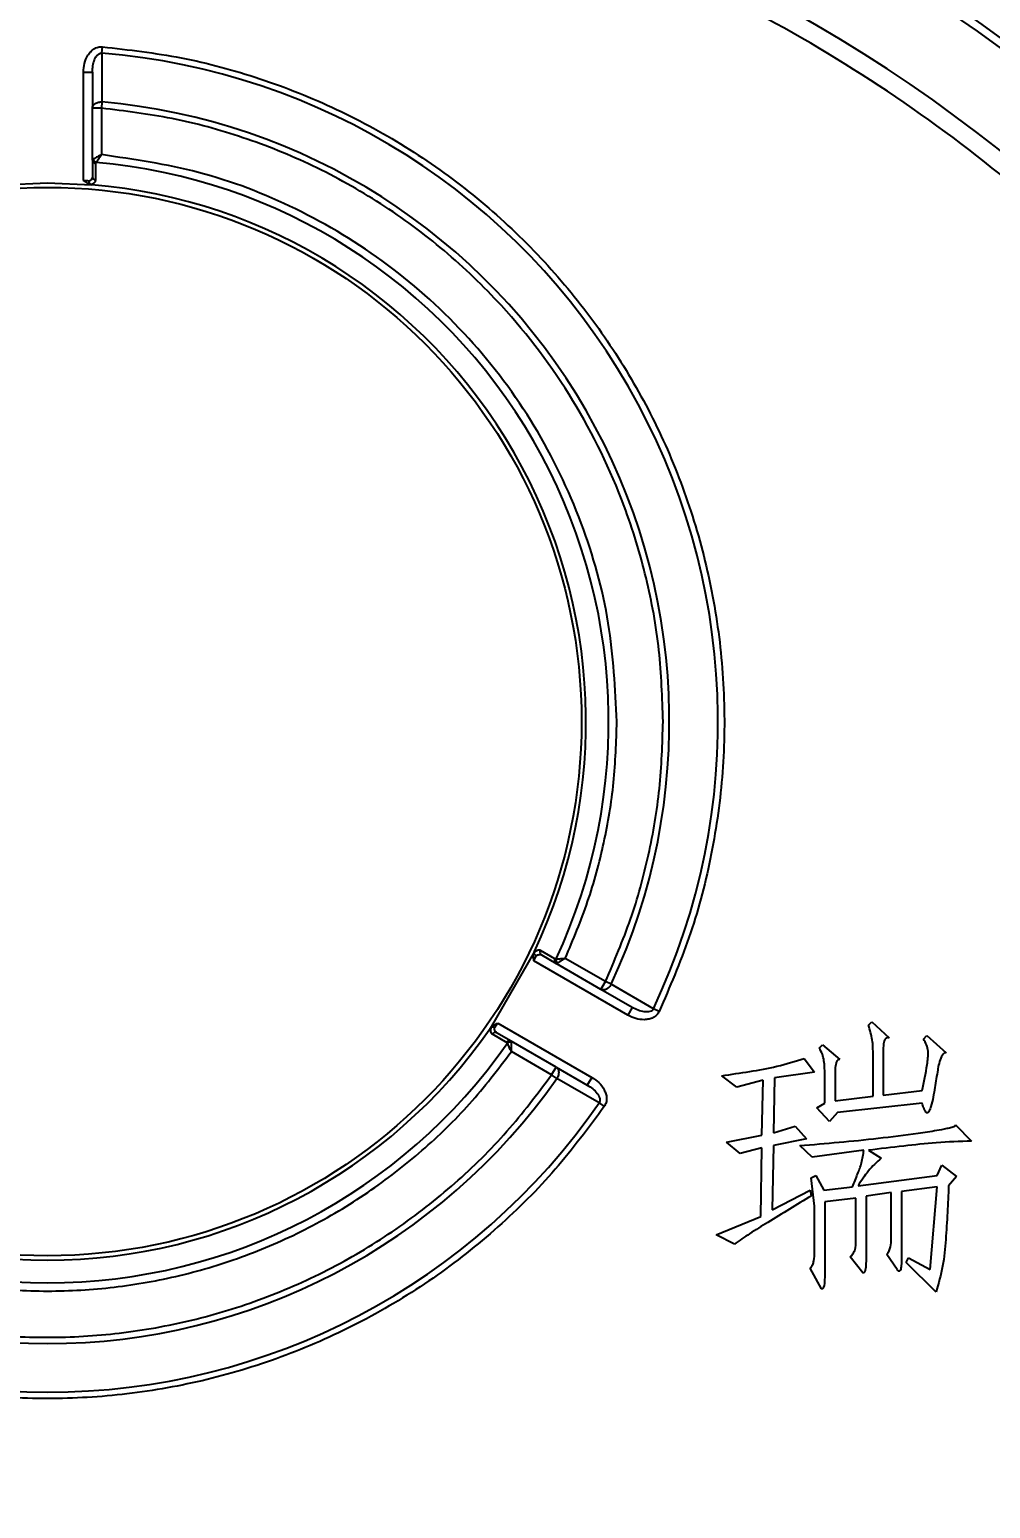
# Model space of a CAD drawing. Header units: millimetres. Extents: x 1726 to 4771, y 590 to 2743.
# Drawn here: x 2600.2 to 2653.8, y 2259.2 to 2341.6 of the extents above; entities that cross this region are included whole.
import ezdxf

# ---------------------------------------------------------------- set-up
doc = ezdxf.new("R2010")
doc.units = ezdxf.units.MM
doc.layers.add('AM_5', color=3, linetype='Continuous', lineweight=25)
doc.styles.add('SLDTEXTSTYLE1', font='txt.shx', dxfattribs={"width": 0.7, "bigfont": 'gbcbig.shx'})
doc.dimstyles.new('SLDDIMSTYLE12$0', dxfattribs={"dimtxt": 12, "dimasz": 10, "dimexe": 0, "dimexo": 0.0625, "dimgap": 0.875, "dimtad": 1, "dimdec": 1, "dimlfac": 1.8, "dimrnd": 1e-09, "dimzin": 12, "dimdsep": 46, "dimtxsty": 'SLDTEXTSTYLE1', "dimcen": 0.09, "dimdle": 8.16, "dimclrd": 3, "dimclre": 3, "dimadec": 0, "dimazin": 3, "dimtfac": 1, "dimtdec": 1, "dimtofl": 0, "dimtmove": 0, "dimatfit": 3, "dimfxl": 0, "dimfrac": 2, "dimtolj": 1, "dimlwd": 5, "dimlwe": 5, "dimarcsym": 0})

# ---------------------------------------------------------------- blocks, each defined once
blk = doc.blocks.new('*D50')
at = {"layer": 'AM_5', "color": 3, "lineweight": 5, "transparency": 16777216}
blk.add_line((2709.518, 2483.68), (2315.118, 2483.68), dxfattribs=at)
at = {"layer": 'AM_5', "color": 3, "linetype": 'Continuous', "lineweight": 5, "transparency": 16777216}
for p, q in [((2315.118, 2473.68), (2315.118, 2159.894)), ((2721.194, 2149.894), (2315.118, 2149.894))]:
    blk.add_line(p, q, dxfattribs=at)
at = {"layer": 'AM_5', "color": 3, "transparency": 16777216}
for points in [[(2313.452, 2473.68), (2316.785, 2473.68), (2315.118, 2483.68)], [(2313.452, 2159.894), (2316.785, 2159.894), (2315.118, 2149.894)]]:
    blk.add_solid(points, dxfattribs=at)
at = {"layer": 'Defpoints', "color": 0, "transparency": 16777216}
for p in [(2709.58, 2483.68), (2315.118, 2149.894), (2721.256, 2149.894)]:
    blk.add_point(p, dxfattribs=at)
at = {"layer": 'AM_5', "color": 0, "transparency": 16777216, "insert": (2300.529, 2316.787), "char_height": 12, "attachment_point": 5, "rotation": 90, "style": 'SLDTEXTSTYLE1'}
blk.add_mtext('\\A1;{\\H2.28571x;335}', dxfattribs=at)

msp = doc.modelspace()

# ---------------------------------------------------------------- linework, layer by layer
at = {"color": 7, "linetype": 'Continuous', "lineweight": 25}
for p, q in [((2604.266, 2340.264), (2604.294, 2340.617)), ((2604.266, 2340.264), (2604.268, 2337.548)), ((2603.237, 2333.168), (2603.237, 2339.203)), ((2603.237, 2339.203), (2603.737, 2339.203)), ((2603.737, 2339.203), (2603.737, 2337.195)), ((2603.737, 2334.304), (2603.737, 2337.195)), ((2604.237, 2337.195), (2603.737, 2337.195)), ((2604.268, 2337.548), (2604.237, 2337.195)), ((2604.237, 2337.195), (2604.237, 2334.609)), ((2603.737, 2334.304), (2603.737, 2333.368)), ((2603.921, 2333.187), (2603.921, 2334.123)), ((2598.764, 2332.932), (2601.237, 2333.034)), ((2601.237, 2333.034), (2603.71, 2332.932)), ((2628.366, 2290.227), (2625.893, 2285.943)), ((2629.504, 2289.814), (2628.693, 2290.282)), ((2628.757, 2290.032), (2629.568, 2289.564)), ((2632.322, 2288.551), (2630.082, 2289.844)), ((2633.56, 2286.682), (2628.334, 2289.699)), ((2632.072, 2288.118), (2629.568, 2289.564)), ((2632.072, 2288.118), (2632.322, 2288.551)), ((2632.642, 2288.402), (2632.322, 2288.551)), ((2634.994, 2287.042), (2632.642, 2288.402)), ((2633.81, 2287.115), (2632.072, 2288.118)), ((2633.81, 2287.115), (2633.56, 2286.682)), ((2635.314, 2286.89), (2634.994, 2287.042)), ((2627.068, 2285.234), (2626.257, 2285.702)), ((2626.334, 2286.235), (2631.56, 2283.217)), ((2646.972, 2286.118), (2647.163, 2286.309)), ((2647.163, 2286.309), (2648.12, 2285.416)), ((2626.009, 2285.633), (2626.819, 2285.164)), ((2629.572, 2283.788), (2627.068, 2285.234)), ((2644.227, 2284.842), (2644.419, 2285.033)), ((2644.419, 2285.033), (2645.376, 2284.203)), ((2650.035, 2285.352), (2650.227, 2285.544)), ((2650.227, 2285.544), (2651.312, 2284.586)), ((2629.322, 2283.355), (2627.082, 2284.648)), ((2643.397, 2284.267), (2643.972, 2283.501)), ((2647.227, 2282.161), (2647.227, 2284.459)), ((2647.801, 2284.395), (2647.801, 2282.225)), ((2629.322, 2283.355), (2629.572, 2283.788)), ((2629.611, 2283.152), (2629.322, 2283.355)), ((2629.572, 2283.788), (2631.31, 2282.784)), ((2631.56, 2283.217), (2631.31, 2282.784)), ((2639.632, 2282.671), (2638.802, 2283.31)), ((2643.972, 2283.501), (2641.738, 2283.182)), ((2644.546, 2281.778), (2644.546, 2283.374)), ((2631.965, 2281.796), (2629.611, 2283.152)), ((2641.1, 2283.054), (2639.632, 2282.671)), ((2641.036, 2279.991), (2641.1, 2283.054)), ((2641.738, 2283.182), (2641.674, 2280.118)), ((2645.121, 2283.054), (2645.121, 2281.906)), ((2647.801, 2282.225), (2649.971, 2282.48)), ((2631.965, 2281.796), (2632.256, 2281.595)), ((2644.1, 2281.523), (2644.546, 2281.778)), ((2645.121, 2281.906), (2647.227, 2282.161)), ((2649.971, 2281.778), (2645.248, 2281.267)), ((2644.802, 2280.757), (2644.1, 2281.523)), ((2645.248, 2281.267), (2644.802, 2280.757)), ((2639.057, 2279.608), (2641.036, 2279.991)), ((2641.674, 2280.118), (2642.887, 2280.501)), ((2642.887, 2280.501), (2643.525, 2279.799)), ((2651.822, 2280.565), (2652.716, 2279.672)), ((2639.823, 2278.97), (2639.057, 2279.608)), ((2641.036, 2279.289), (2639.823, 2278.97)), ((2640.972, 2275.459), (2641.036, 2279.289)), ((2641.674, 2279.416), (2641.61, 2275.842)), ((2643.525, 2279.799), (2641.674, 2279.416)), ((2643.844, 2278.778), (2643.142, 2279.416)), ((2646.716, 2279.161), (2643.844, 2278.778)), ((2646.972, 2279.161), (2647.674, 2278.714)), ((2650.801, 2277.757), (2651.056, 2278.331)), ((2651.056, 2278.331), (2651.886, 2277.693)), ((2643.78, 2277.629), (2644.036, 2277.757)), ((2643.972, 2276.034), (2643.78, 2277.629)), ((2644.036, 2277.757), (2644.482, 2276.927)), ((2646.397, 2277.183), (2650.801, 2277.757)), ((2651.886, 2277.693), (2651.439, 2277.183)), ((2641.61, 2275.842), (2643.717, 2276.927)), ((2643.717, 2276.927), (2643.78, 2276.608)), ((2644.482, 2276.927), (2646.078, 2277.119)), ((2648.248, 2276.8), (2646.844, 2276.608)), ((2648.248, 2274.247), (2648.248, 2276.8)), ((2650.801, 2277.119), (2648.823, 2276.863)), ((2648.823, 2276.863), (2648.823, 2273.225)), ((2650.418, 2272.523), (2650.801, 2277.119)), ((2643.972, 2273.481), (2643.972, 2276.034)), ((2646.27, 2276.48), (2644.546, 2276.289)), ((2644.546, 2276.289), (2644.546, 2272.523)), ((2646.27, 2274.31), (2646.27, 2276.48)), ((2646.844, 2276.608), (2646.844, 2273.225)), ((2638.483, 2274.438), (2640.972, 2275.459)), ((2639.504, 2273.927), (2638.483, 2274.438)), ((2648.567, 2272.523), (2647.993, 2273.353)), ((2644.355, 2271.438), (2643.717, 2272.587)), ((2646.653, 2272.332), (2645.95, 2273.225)), ((2649.078, 2272.906), (2649.206, 2273.162)), ((2650.737, 2271.247), (2649.078, 2272.906)), ((2649.206, 2273.162), (2650.418, 2272.523))]:
    msp.add_line(p, q, dxfattribs=at)
msp.add_circle((2601.237, 2303.034), 29.75, dxfattribs=at)
for centre, radius, start, end in [((2601.237, 2268.034), 100, 10.32694, 79.67306), ((2601.237, 2268.034), 91.48, 90, 289.01572), ((2601.237, 2268.034), 91.48, 295.79034, 90), ((2601.237, 2268.034), 90.341, 353.64897, 186.35103), ((2601.237, 2268.034), 89.875, 353.64897, 186.35103), ((2601.237, 2268.034), 85.319, 353.33017, 186.66983), ((2601.237, 2303.034), 37.354, 334.65071, 85.34929), ((2601.237, 2303.034), 34.646, 335.01875, 84.98125), ((2603.926, 2334.313), 0.19, 182.68772, 268.51073), ((2604.009, 2334.401), 0.229, 190.10462, 254.91834), ((2601.237, 2303.034), 31.264, 334.97704, 85.02296), ((2601.237, 2303.034), 30, 334.72923, 85.27077), ((2603.926, 2333.377), 0.189, 182.68018, 268.38303), ((2628.859, 2290.191), 0.189, 151.61698, 237.31954), ((2629.67, 2289.723), 0.19, 151.48927, 237.31228), ((2629.788, 2289.751), 0.229, 165.08166, 229.89538), ((2601.237, 2303.034), 30, 214.72923, 325.27077), ((2626.17, 2285.534), 0.189, 62.68018, 148.38303), ((2601.237, 2303.034), 31.264, 214.97704, 325.02296), ((2626.981, 2285.065), 0.19, 62.68772, 148.51073), ((2627.016, 2284.95), 0.229, 70.10462, 134.91834), ((2601.237, 2303.034), 34.646, 215.01875, 324.98125), ((2601.237, 2303.034), 37.354, 214.65071, 325.34929)]:
    msp.add_arc(centre, radius, start, end, dxfattribs=at)
for points in [[(2612.027, 2365.708), (2615.678, 2365.183), (2622.981, 2364.135), (2633.625, 2361.016), (2643.868, 2356.808), (2653.568, 2351.452), (2662.608, 2345.048), (2670.87, 2337.666), (2678.251, 2329.404), (2684.656, 2320.365), (2690.011, 2310.664), (2694.219, 2300.421), (2697.339, 2289.778), (2698.387, 2282.475), (2698.911, 2278.823)], [(2601.237, 2174.293), (2598.169, 2174.38), (2592.034, 2174.554), (2582.92, 2175.958), (2573.982, 2178.183), (2565.306, 2181.291), (2556.977, 2185.229), (2549.074, 2189.966), (2541.673, 2195.455), (2534.846, 2201.643), (2528.658, 2208.47), (2523.169, 2215.871), (2518.432, 2223.774), (2514.493, 2232.103), (2511.389, 2240.779), (2509.15, 2249.717), (2507.798, 2258.831), (2507.346, 2268.034), (2507.798, 2277.237), (2509.15, 2286.351), (2511.389, 2295.289), (2514.493, 2303.964), (2518.432, 2312.294), (2523.169, 2320.197), (2528.658, 2327.598), (2534.846, 2334.425), (2541.673, 2340.613), (2549.074, 2346.101), (2556.977, 2350.839), (2565.306, 2354.777), (2573.982, 2357.885), (2582.92, 2360.11), (2592.034, 2361.513), (2598.169, 2361.687), (2601.237, 2361.774)], [(2601.237, 2361.774), (2604.305, 2361.687), (2610.44, 2361.513), (2619.554, 2360.11), (2628.492, 2357.885), (2637.168, 2354.777), (2645.497, 2350.839), (2653.4, 2346.101), (2660.801, 2340.613), (2667.628, 2334.425), (2673.816, 2327.598), (2679.305, 2320.197), (2684.042, 2312.294), (2687.981, 2303.964), (2691.085, 2295.289), (2693.324, 2286.351), (2694.676, 2277.237), (2695.128, 2268.034), (2694.676, 2258.831), (2693.324, 2249.717), (2691.085, 2240.779), (2687.981, 2232.103), (2684.042, 2223.774), (2679.305, 2215.871), (2673.816, 2208.47), (2667.628, 2201.643), (2660.801, 2195.455), (2653.4, 2189.966), (2645.497, 2185.229), (2637.168, 2181.291), (2628.492, 2178.183), (2619.554, 2175.958), (2610.44, 2174.554), (2604.305, 2174.38), (2601.237, 2174.293)], [(2603.551, 2333.135), (2603.504, 2333.141), (2603.409, 2333.151), (2603.294, 2333.162), (2603.237, 2333.168)], [(2628.334, 2289.699), (2628.358, 2289.751), (2628.405, 2289.856), (2628.444, 2289.944), (2628.463, 2289.988)], [(2626.148, 2285.979), (2626.177, 2286.018), (2626.234, 2286.095), (2626.3, 2286.188), (2626.334, 2286.235)]]:
    msp.add_open_spline(points, degree=3, dxfattribs=at)
for points, knots in [([(2601.237, 2352.32), (2598.332, 2352.234), (2592.474, 2352.058), (2583.723, 2350.63), (2575.069, 2348.327), (2566.664, 2345.079), (2558.653, 2340.957), (2551.169, 2336.033), (2544.324, 2330.411), (2538.159, 2324.165), (2532.672, 2317.317), (2527.883, 2309.865), (2523.861, 2301.86), (2520.698, 2293.424), (2518.448, 2284.699), (2517.166, 2275.836), (2516.764, 2266.979), (2517.27, 2261.139), (2517.521, 2258.244)], [0, 0, 0, 0, 0.061282, 0.123596, 0.186618, 0.25, 0.313382, 0.376404, 0.438718, 0.5, 0.561282, 0.623596, 0.686618, 0.75, 0.813382, 0.876404, 0.938718, 1, 1, 1, 1]), ([(2684.953, 2258.244), (2685.204, 2261.139), (2685.711, 2266.979), (2685.309, 2275.836), (2684.026, 2284.699), (2681.776, 2293.424), (2678.613, 2301.86), (2674.592, 2309.865), (2669.802, 2317.317), (2664.315, 2324.165), (2658.151, 2330.411), (2651.305, 2336.033), (2643.821, 2340.957), (2635.81, 2345.079), (2627.405, 2348.327), (2618.752, 2350.63), (2610.001, 2352.058), (2604.142, 2352.234), (2601.237, 2352.32)], [0, 0, 0, 0, 0.061282, 0.123596, 0.186618, 0.25, 0.313382, 0.376404, 0.438718, 0.5, 0.561282, 0.623596, 0.686618, 0.75, 0.813382, 0.876404, 0.938718, 1, 1, 1, 1]), ([(2603.237, 2339.203), (2603.248, 2339.366), (2603.271, 2339.694), (2603.434, 2340.082), (2603.632, 2340.345), (2603.823, 2340.504), (2604.048, 2340.613), (2604.213, 2340.616), (2604.294, 2340.617)], [0, 0, 0, 0, 0.249814, 0.499195, 0.628988, 0.749489, 0.877373, 1, 1, 1, 1]), ([(2603.737, 2339.203), (2603.743, 2339.325), (2603.753, 2339.564), (2603.831, 2339.851), (2603.93, 2340.051), (2604.022, 2340.171), (2604.118, 2340.241), (2604.202, 2340.267), (2604.245, 2340.265), (2604.266, 2340.264)], [0, 0, 0, 0, 0.286546, 0.561069, 0.68919, 0.805477, 0.906505, 0.953176, 1, 1, 1, 1]), ([(2604.294, 2340.617), (2605.764, 2340.447), (2608.737, 2340.103), (2613.116, 2338.911), (2617.389, 2337.213), (2621.451, 2334.977), (2625.208, 2332.263), (2628.58, 2329.133), (2631.505, 2325.67), (2633.968, 2321.931), (2635.975, 2317.929), (2637.511, 2313.664), (2638.536, 2309.179), (2639.008, 2304.568), (2638.913, 2299.933), (2638.248, 2295.383), (2637.089, 2290.994), (2635.901, 2288.248), (2635.314, 2286.89)], [0, 0, 0, 0, 0.060901, 0.123153, 0.186338, 0.25, 0.313662, 0.376847, 0.439099, 0.5, 0.560901, 0.623153, 0.686338, 0.75, 0.813662, 0.876847, 0.939099, 1, 1, 1, 1]), ([(2603.737, 2337.195), (2603.74, 2337.224), (2603.744, 2337.272), (2603.779, 2337.341), (2603.826, 2337.401), (2603.896, 2337.457), (2603.98, 2337.501), (2604.104, 2337.542), (2604.203, 2337.545), (2604.268, 2337.548)], [0, 0, 0, 0, 0.146576, 0.250253, 0.383985, 0.500537, 0.638173, 0.763762, 1, 1, 1, 1]), ([(2635.53, 2303.034), (2635.485, 2304.361), (2635.395, 2307.051), (2634.652, 2311.083), (2633.217, 2315.809), (2630.67, 2321.039), (2627.127, 2325.752), (2623.401, 2329.326), (2619.863, 2331.939), (2616.09, 2334.043), (2612.179, 2335.617), (2608.227, 2336.71), (2605.555, 2337.035), (2604.237, 2337.195)], [0, 0, 0, 0, 0.078279, 0.158714, 0.241169, 0.369329, 0.499889, 0.58697, 0.673343, 0.758831, 0.841277, 0.921717, 1, 1, 1, 1]), ([(2603.784, 2334.361), (2603.771, 2334.353), (2603.744, 2334.335), (2603.739, 2334.315), (2603.737, 2334.304)], [0, 0, 0, 0, 0.4553313, 1, 1, 1, 1]), ([(2604.237, 2334.609), (2604.183, 2334.58), (2604.092, 2334.531), (2603.963, 2334.459), (2603.857, 2334.401), (2603.807, 2334.374), (2603.784, 2334.361)], [0, 0, 0, 0, 0.294715, 0.501246, 0.766459, 1, 1, 1, 1]), ([(2604.237, 2334.609), (2604.203, 2334.558), (2604.145, 2334.472), (2604.063, 2334.35), (2603.996, 2334.249), (2603.964, 2334.202), (2603.949, 2334.18)], [0, 0, 0, 0, 0.29649, 0.501239, 0.766694, 1, 1, 1, 1]), ([(2632.955, 2303.034), (2632.862, 2304.867), (2632.673, 2308.631), (2631.1, 2314.218), (2628.505, 2319.616), (2624.846, 2324.506), (2620.324, 2328.611), (2615.196, 2331.705), (2609.782, 2333.799), (2606.054, 2334.344), (2604.237, 2334.609)], [0, 0, 0, 0, 0.117513, 0.241217, 0.369421, 0.5, 0.630579, 0.758783, 0.882487, 1, 1, 1, 1]), ([(2603.921, 2334.123), (2603.923, 2334.134), (2603.925, 2334.154), (2603.941, 2334.171), (2603.949, 2334.18)], [0, 0, 0, 0, 0.505052, 1, 1, 1, 1]), ([(2603.71, 2332.932), (2603.67, 2332.939), (2603.582, 2332.954), (2603.42, 2333.034), (2603.309, 2333.115), (2603.237, 2333.168)], [0, 0, 0, 0, 0.230272, 0.499766, 1, 1, 1, 1]), ([(2603.737, 2333.368), (2603.729, 2333.322), (2603.716, 2333.253), (2603.637, 2333.177), (2603.579, 2333.149), (2603.551, 2333.135)], [0, 0, 0, 0, 0.49907, 0.762814, 1, 1, 1, 1]), ([(2603.641, 2332.948), (2603.63, 2332.957), (2603.607, 2332.975), (2603.579, 2333.019), (2603.559, 2333.075), (2603.554, 2333.115), (2603.551, 2333.135)], [0, 0, 0, 0, 0.235887, 0.488441, 0.747071, 1, 1, 1, 1]), ([(2603.641, 2332.948), (2603.683, 2332.962), (2603.769, 2332.989), (2603.854, 2333.048), (2603.911, 2333.114), (2603.918, 2333.163), (2603.921, 2333.187)], [0, 0, 0, 0, 0.2466491, 0.5004332, 0.745582, 1, 1, 1, 1]), ([(2603.71, 2332.932), (2603.696, 2332.933), (2603.676, 2332.935), (2603.653, 2332.942), (2603.645, 2332.946), (2603.641, 2332.948)], [0, 0, 0, 0, 0.552263, 0.782739, 1, 1, 1, 1]), ([(2630.082, 2289.844), (2630.522, 2290.89), (2631.402, 2292.981), (2632.279, 2296.274), (2632.851, 2299.633), (2632.92, 2301.9), (2632.955, 2303.034)], [0, 0, 0, 0, 0.25001, 0.5, 0.75001, 1, 1, 1, 1]), ([(2632.322, 2288.551), (2632.813, 2289.697), (2633.796, 2291.989), (2634.775, 2295.604), (2635.414, 2299.295), (2635.491, 2301.788), (2635.53, 2303.034)], [0, 0, 0, 0, 0.2499908, 0.4999999, 0.7499908, 1, 1, 1, 1]), ([(2628.334, 2289.699), (2628.324, 2289.788), (2628.31, 2289.924), (2628.321, 2290.104), (2628.352, 2290.188), (2628.366, 2290.227)], [0, 0, 0, 0, 0.50022, 0.769201, 1, 1, 1, 1]), ([(2628.693, 2290.282), (2628.669, 2290.291), (2628.624, 2290.309), (2628.538, 2290.294), (2628.445, 2290.249), (2628.379, 2290.188), (2628.346, 2290.159)], [0, 0, 0, 0, 0.254366, 0.499564, 0.753303, 1, 1, 1, 1]), ([(2628.346, 2290.159), (2628.346, 2290.163), (2628.346, 2290.172), (2628.352, 2290.195), (2628.36, 2290.214), (2628.366, 2290.227)], [0, 0, 0, 0, 0.217261, 0.447737, 1, 1, 1, 1]), ([(2628.463, 2289.988), (2628.463, 2289.988), (2628.462, 2289.988), (2628.458, 2289.991), (2628.444, 2290.001), (2628.414, 2290.025), (2628.378, 2290.066), (2628.352, 2290.115), (2628.348, 2290.144), (2628.346, 2290.159)], [0, 0, 0, 0, 0.001948, 0.016581, 0.057088, 0.21499, 0.505225, 0.751514, 1, 1, 1, 1]), ([(2628.463, 2289.988), (2628.488, 2290.005), (2628.542, 2290.04), (2628.647, 2290.071), (2628.714, 2290.047), (2628.757, 2290.032)], [0, 0, 0, 0, 0.237187, 0.50093, 1, 1, 1, 1]), ([(2629.567, 2289.81), (2629.555, 2289.807), (2629.531, 2289.802), (2629.513, 2289.81), (2629.504, 2289.814)], [0, 0, 0, 0, 0.494942, 1, 1, 1, 1]), ([(2629.567, 2289.81), (2629.593, 2289.811), (2629.65, 2289.815), (2629.771, 2289.823), (2629.917, 2289.833), (2630.021, 2289.84), (2630.082, 2289.844)], [0, 0, 0, 0, 0.233264, 0.498761, 0.703431, 1, 1, 1, 1]), ([(2630.082, 2289.844), (2630.03, 2289.812), (2629.941, 2289.758), (2629.815, 2289.682), (2629.712, 2289.619), (2629.663, 2289.59), (2629.64, 2289.576)], [0, 0, 0, 0, 0.294637, 0.501246, 0.766418, 1, 1, 1, 1]), ([(2629.568, 2289.564), (2629.578, 2289.56), (2629.598, 2289.554), (2629.627, 2289.569), (2629.64, 2289.576)], [0, 0, 0, 0, 0.5446687, 1, 1, 1, 1]), ([(2632.642, 2288.402), (2632.608, 2288.347), (2632.555, 2288.263), (2632.457, 2288.176), (2632.378, 2288.125), (2632.295, 2288.093), (2632.219, 2288.081), (2632.142, 2288.086), (2632.098, 2288.106), (2632.072, 2288.118)], [0, 0, 0, 0, 0.236257, 0.361841, 0.499462, 0.616062, 0.749747, 0.853458, 1, 1, 1, 1]), ([(2635.314, 2286.89), (2635.272, 2286.821), (2635.187, 2286.678), (2634.98, 2286.538), (2634.746, 2286.452), (2634.42, 2286.413), (2634.002, 2286.466), (2633.707, 2286.61), (2633.56, 2286.682)], [0, 0, 0, 0, 0.122616, 0.250735, 0.37102, 0.501142, 0.75053, 1, 1, 1, 1]), ([(2634.994, 2287.042), (2634.984, 2287.023), (2634.965, 2286.985), (2634.9, 2286.925), (2634.791, 2286.877), (2634.641, 2286.858), (2634.418, 2286.872), (2634.131, 2286.948), (2633.918, 2287.058), (2633.81, 2287.115)], [0, 0, 0, 0, 0.04691, 0.093633, 0.194711, 0.311017, 0.43912, 0.713502, 1, 1, 1, 1]), ([(2625.893, 2285.943), (2625.919, 2285.975), (2625.976, 2286.043), (2626.127, 2286.143), (2626.252, 2286.199), (2626.334, 2286.235)], [0, 0, 0, 0, 0.230272, 0.499766, 1, 1, 1, 1]), ([(2625.893, 2285.943), (2625.901, 2285.955), (2625.913, 2285.971), (2625.931, 2285.988), (2625.938, 2285.992), (2625.942, 2285.995)], [0, 0, 0, 0, 0.552263, 0.782739, 1, 1, 1, 1]), ([(2625.942, 2285.995), (2625.932, 2285.951), (2625.914, 2285.864), (2625.921, 2285.76), (2625.95, 2285.678), (2625.989, 2285.648), (2626.009, 2285.633)], [0, 0, 0, 0, 0.246649, 0.500433, 0.745582, 1, 1, 1, 1]), ([(2626.148, 2285.979), (2626.127, 2285.988), (2626.09, 2286.003), (2626.034, 2286.013), (2625.983, 2286.011), (2625.956, 2286), (2625.942, 2285.995)], [0, 0, 0, 0, 0.284642, 0.500317, 0.748404, 1, 1, 1, 1]), ([(2626.257, 2285.702), (2626.222, 2285.732), (2626.168, 2285.778), (2626.142, 2285.884), (2626.146, 2285.948), (2626.148, 2285.979)], [0, 0, 0, 0, 0.49907, 0.762814, 1, 1, 1, 1]), ([(2647.227, 2284.459), (2647.228, 2284.743), (2647.231, 2285.309), (2647.058, 2285.849), (2646.972, 2286.118)], [0, 0, 0, 0, 0.501356, 1, 1, 1, 1]), ([(2626.819, 2285.164), (2626.827, 2285.158), (2626.844, 2285.146), (2626.851, 2285.123), (2626.854, 2285.112)], [0, 0, 0, 0, 0.505052, 1, 1, 1, 1]), ([(2627.082, 2284.648), (2627.055, 2284.703), (2627.009, 2284.797), (2626.945, 2284.929), (2626.891, 2285.037), (2626.866, 2285.088), (2626.854, 2285.112)], [0, 0, 0, 0, 0.29649, 0.501239, 0.766694, 1, 1, 1, 1]), ([(2627.094, 2285.165), (2627.093, 2285.18), (2627.091, 2285.212), (2627.076, 2285.226), (2627.068, 2285.234)], [0, 0, 0, 0, 0.4553313, 1, 1, 1, 1]), ([(2627.082, 2284.648), (2627.084, 2284.709), (2627.087, 2284.813), (2627.089, 2284.96), (2627.092, 2285.081), (2627.093, 2285.138), (2627.094, 2285.165)], [0, 0, 0, 0, 0.294715, 0.501246, 0.766459, 1, 1, 1, 1]), ([(2648.12, 2285.416), (2648.096, 2285.422), (2648.059, 2285.432), (2648.008, 2285.425), (2647.962, 2285.406), (2647.913, 2285.364), (2647.836, 2285.231), (2647.782, 2284.898), (2647.794, 2284.596), (2647.801, 2284.395)], [0, 0, 0, 0, 0.062894, 0.093186, 0.125519, 0.183459, 0.250862, 0.500262, 1, 1, 1, 1]), ([(2649.971, 2282.48), (2650.068, 2282.962), (2650.212, 2283.683), (2650.332, 2284.545), (2650.229, 2285.035), (2650.1, 2285.247), (2650.035, 2285.352)], [0, 0, 0, 0, 0.500403, 0.750061, 0.875011, 1, 1, 1, 1]), ([(2575.392, 2284.648), (2576.145, 2283.661), (2577.652, 2281.688), (2580.355, 2279.068), (2583.358, 2276.741), (2586.661, 2274.777), (2590.176, 2273.225), (2593.814, 2272.121), (2597.515, 2271.461), (2601.237, 2271.244), (2604.959, 2271.461), (2608.661, 2272.121), (2612.298, 2273.225), (2615.813, 2274.777), (2619.116, 2276.741), (2622.119, 2279.068), (2624.823, 2281.688), (2626.329, 2283.661), (2627.082, 2284.648)], [0, 0, 0, 0, 0.061605, 0.123206, 0.186371, 0.25, 0.313629, 0.376794, 0.438402, 0.5, 0.561607, 0.623206, 0.686371, 0.75, 0.813629, 0.876794, 0.938399, 1, 1, 1, 1]), ([(2638.802, 2283.31), (2639.321, 2283.385), (2640.35, 2283.533), (2641.894, 2283.811), (2642.892, 2284.114), (2643.397, 2284.267)], [0, 0, 0, 0, 0.334798, 0.663306, 1, 1, 1, 1]), ([(2644.546, 2283.374), (2644.538, 2283.628), (2644.526, 2284.009), (2644.425, 2284.513), (2644.293, 2284.732), (2644.227, 2284.842)], [0, 0, 0, 0, 0.500501, 0.750743, 1, 1, 1, 1]), ([(2645.376, 2284.203), (2645.36, 2284.204), (2645.334, 2284.205), (2645.295, 2284.198), (2645.262, 2284.178), (2645.206, 2284.12), (2645.146, 2283.952), (2645.101, 2283.585), (2645.113, 2283.267), (2645.121, 2283.054)], [0, 0, 0, 0, 0.0367103, 0.0625587, 0.0920687, 0.1257937, 0.2504477, 0.5001516, 1, 1, 1, 1]), ([(2651.312, 2284.586), (2651.289, 2284.587), (2651.256, 2284.589), (2651.213, 2284.575), (2651.155, 2284.541), (2650.948, 2284.284), (2650.89, 2283.941), (2650.78, 2283.329), (2650.668, 2282.626), (2650.539, 2281.853), (2650.391, 2281.406), (2650.333, 2281.295), (2650.304, 2281.262), (2650.277, 2281.243), (2650.251, 2281.234), (2650.23, 2281.233), (2650.21, 2281.238), (2650.186, 2281.255), (2650.112, 2281.339), (2650.041, 2281.522), (2649.995, 2281.692), (2649.971, 2281.778)], [0, 0, 0, 0, 0.015707, 0.023084, 0.031298, 0.062594, 0.249246, 0.264592, 0.499319, 0.749347, 0.813344, 0.828624, 0.83674, 0.844073, 0.851536, 0.855317, 0.859027, 0.866095, 0.875169, 0.937439, 1, 1, 1, 1]), ([(2573.152, 2283.355), (2573.956, 2282.287), (2575.582, 2280.126), (2578.507, 2277.253), (2581.778, 2274.692), (2585.368, 2272.538), (2589.193, 2270.835), (2593.167, 2269.619), (2597.198, 2268.899), (2601.237, 2268.663), (2605.276, 2268.899), (2609.308, 2269.619), (2613.282, 2270.835), (2617.106, 2272.538), (2620.696, 2274.692), (2623.967, 2277.253), (2626.892, 2280.126), (2628.518, 2282.287), (2629.322, 2283.355)], [0, 0, 0, 0, 0.060923, 0.123178, 0.186353, 0.25, 0.313647, 0.376822, 0.439077, 0.5, 0.560923, 0.623178, 0.686353, 0.75, 0.813647, 0.876822, 0.939077, 1, 1, 1, 1]), ([(2629.572, 2283.788), (2629.605, 2283.762), (2629.661, 2283.719), (2629.707, 2283.61), (2629.724, 2283.49), (2629.707, 2283.398), (2629.699, 2283.355)], [0, 0, 0, 0, 0.2939503, 0.4999304, 0.7677308, 1, 1, 1, 1]), ([(2629.699, 2283.355), (2629.689, 2283.32), (2629.668, 2283.249), (2629.63, 2283.184), (2629.611, 2283.152)], [0, 0, 0, 0, 0.506446, 1, 1, 1, 1]), ([(2631.56, 2283.217), (2631.696, 2283.126), (2631.969, 2282.942), (2632.223, 2282.607), (2632.352, 2282.304), (2632.394, 2282.059), (2632.376, 2281.81), (2632.296, 2281.666), (2632.256, 2281.595)], [0, 0, 0, 0, 0.249814, 0.499195, 0.628988, 0.749489, 0.877373, 1, 1, 1, 1]), ([(2631.31, 2282.784), (2631.413, 2282.719), (2631.615, 2282.59), (2631.825, 2282.379), (2631.948, 2282.193), (2632.007, 2282.053), (2632.019, 2281.935), (2631.999, 2281.849), (2631.977, 2281.814), (2631.965, 2281.796)], [0, 0, 0, 0, 0.286546, 0.561069, 0.68919, 0.805477, 0.906505, 0.953176, 1, 1, 1, 1]), ([(2632.256, 2281.595), (2631.374, 2280.407), (2629.59, 2278.005), (2626.368, 2274.807), (2622.761, 2271.956), (2618.794, 2269.556), (2614.565, 2267.66), (2610.168, 2266.305), (2605.707, 2265.503), (2601.237, 2265.24), (2596.768, 2265.503), (2592.306, 2266.305), (2587.909, 2267.66), (2583.68, 2269.556), (2579.713, 2271.956), (2576.106, 2274.807), (2572.884, 2278.005), (2571.1, 2280.407), (2570.218, 2281.595)], [0, 0, 0, 0, 0.060901, 0.123153, 0.186338, 0.25, 0.313662, 0.376847, 0.439099, 0.5, 0.560901, 0.623153, 0.686338, 0.75, 0.813662, 0.876847, 0.939099, 1, 1, 1, 1]), ([(2643.142, 2279.416), (2644.603, 2279.538), (2646.81, 2279.722), (2649.351, 2280.052), (2650.629, 2280.242), (2651.251, 2280.353), (2651.566, 2280.43), (2651.714, 2280.473), (2651.777, 2280.505), (2651.808, 2280.522), (2651.818, 2280.53), (2651.823, 2280.539), (2651.825, 2280.55), (2651.823, 2280.559), (2651.822, 2280.565)], [0, 0, 0, 0, 0.4998656, 0.7551837, 0.8732692, 0.9406533, 0.9702997, 0.9841887, 0.992842, 0.9943099, 0.9962149, 0.9970595, 0.9977627, 1, 1, 1, 1]), ([(2646.078, 2277.119), (2646.177, 2277.356), (2646.361, 2277.798), (2646.615, 2278.471), (2646.682, 2278.926), (2646.716, 2279.161)], [0, 0, 0, 0, 0.359332, 0.669185, 1, 1, 1, 1]), ([(2652.716, 2279.672), (2652.061, 2279.647), (2650.798, 2279.599), (2648.886, 2279.384), (2647.627, 2279.237), (2646.972, 2279.161)], [0, 0, 0, 0, 0.340904, 0.65699, 1, 1, 1, 1]), ([(2647.674, 2278.714), (2647.429, 2278.487), (2646.938, 2278.031), (2646.578, 2277.466), (2646.397, 2277.183)], [0, 0, 0, 0, 0.498794, 1, 1, 1, 1]), ([(2651.439, 2277.183), (2651.42, 2276.683), (2651.381, 2275.684), (2651.283, 2274.189), (2651.152, 2272.69), (2650.876, 2271.728), (2650.737, 2271.247)], [0, 0, 0, 0, 0.250078, 0.500157, 0.750158, 1, 1, 1, 1]), ([(2643.78, 2276.608), (2643.377, 2276.365), (2642.569, 2275.878), (2641.428, 2275.176), (2640.393, 2274.545), (2639.786, 2274.123), (2639.504, 2273.927)], [0, 0, 0, 0, 0.279532, 0.560917, 0.796186, 1, 1, 1, 1]), ([(2645.95, 2273.225), (2645.99, 2273.256), (2646.068, 2273.316), (2646.179, 2273.482), (2646.29, 2273.814), (2646.278, 2274.112), (2646.27, 2274.31)], [0, 0, 0, 0, 0.125102, 0.250487, 0.500275, 1, 1, 1, 1]), ([(2647.993, 2273.353), (2648.042, 2273.416), (2648.141, 2273.541), (2648.23, 2273.851), (2648.241, 2274.088), (2648.248, 2274.247)], [0, 0, 0, 0, 0.249613, 0.500395, 1, 1, 1, 1]), ([(2643.717, 2272.587), (2643.77, 2272.647), (2643.878, 2272.767), (2643.958, 2273.083), (2643.966, 2273.322), (2643.972, 2273.481)], [0, 0, 0, 0, 0.248888, 0.499184, 1, 1, 1, 1]), ([(2644.546, 2272.523), (2644.543, 2272.329), (2644.537, 2271.997), (2644.515, 2271.639), (2644.45, 2271.481), (2644.426, 2271.449), (2644.405, 2271.435), (2644.388, 2271.431), (2644.371, 2271.432), (2644.36, 2271.436), (2644.355, 2271.438)], [0, 0, 0, 0, 0.503394, 0.856186, 0.905523, 0.941888, 0.956666, 0.970428, 0.984465, 1, 1, 1, 1]), ([(2646.844, 2273.225), (2646.84, 2273.061), (2646.835, 2272.784), (2646.813, 2272.482), (2646.75, 2272.36), (2646.731, 2272.339), (2646.717, 2272.329), (2646.702, 2272.323), (2646.686, 2272.321), (2646.669, 2272.324), (2646.658, 2272.329), (2646.653, 2272.332)], [0, 0, 0, 0, 0.502708, 0.847693, 0.895837, 0.915403, 0.932716, 0.94869, 0.964469, 0.98124, 1, 1, 1, 1]), ([(2648.823, 2273.225), (2648.819, 2273.06), (2648.815, 2272.812), (2648.783, 2272.548), (2648.736, 2272.454), (2648.716, 2272.436), (2648.698, 2272.427), (2648.683, 2272.424), (2648.668, 2272.425), (2648.641, 2272.435), (2648.605, 2272.469), (2648.581, 2272.504), (2648.567, 2272.523)], [0, 0, 0, 0, 0.499283, 0.748654, 0.782672, 0.812583, 0.827376, 0.841874, 0.856441, 0.872129, 0.928496, 1, 1, 1, 1])]:
    msp.add_open_spline(points, degree=3, knots=knots, dxfattribs=at)

# ---------------------------------------------------------------- dimensions: what is measured, and where the dimension line sits
at = {"layer": 'AM_5'}
dim = msp.add_linear_dim(base=(2315.118, 2149.894), p1=(2709.58, 2483.68), p2=(2721.256, 2149.894), angle=90, text='{\\H2.28571x;335}', dimstyle='SLDDIMSTYLE12$0', override={"dimlfac": 1}, dxfattribs=at)
dim.commit()
dim.dimension.update_dxf_attribs({"geometry": '*D50', "text_midpoint": (2300.529, 2316.787)})

doc.saveas('drawing.dxf')
